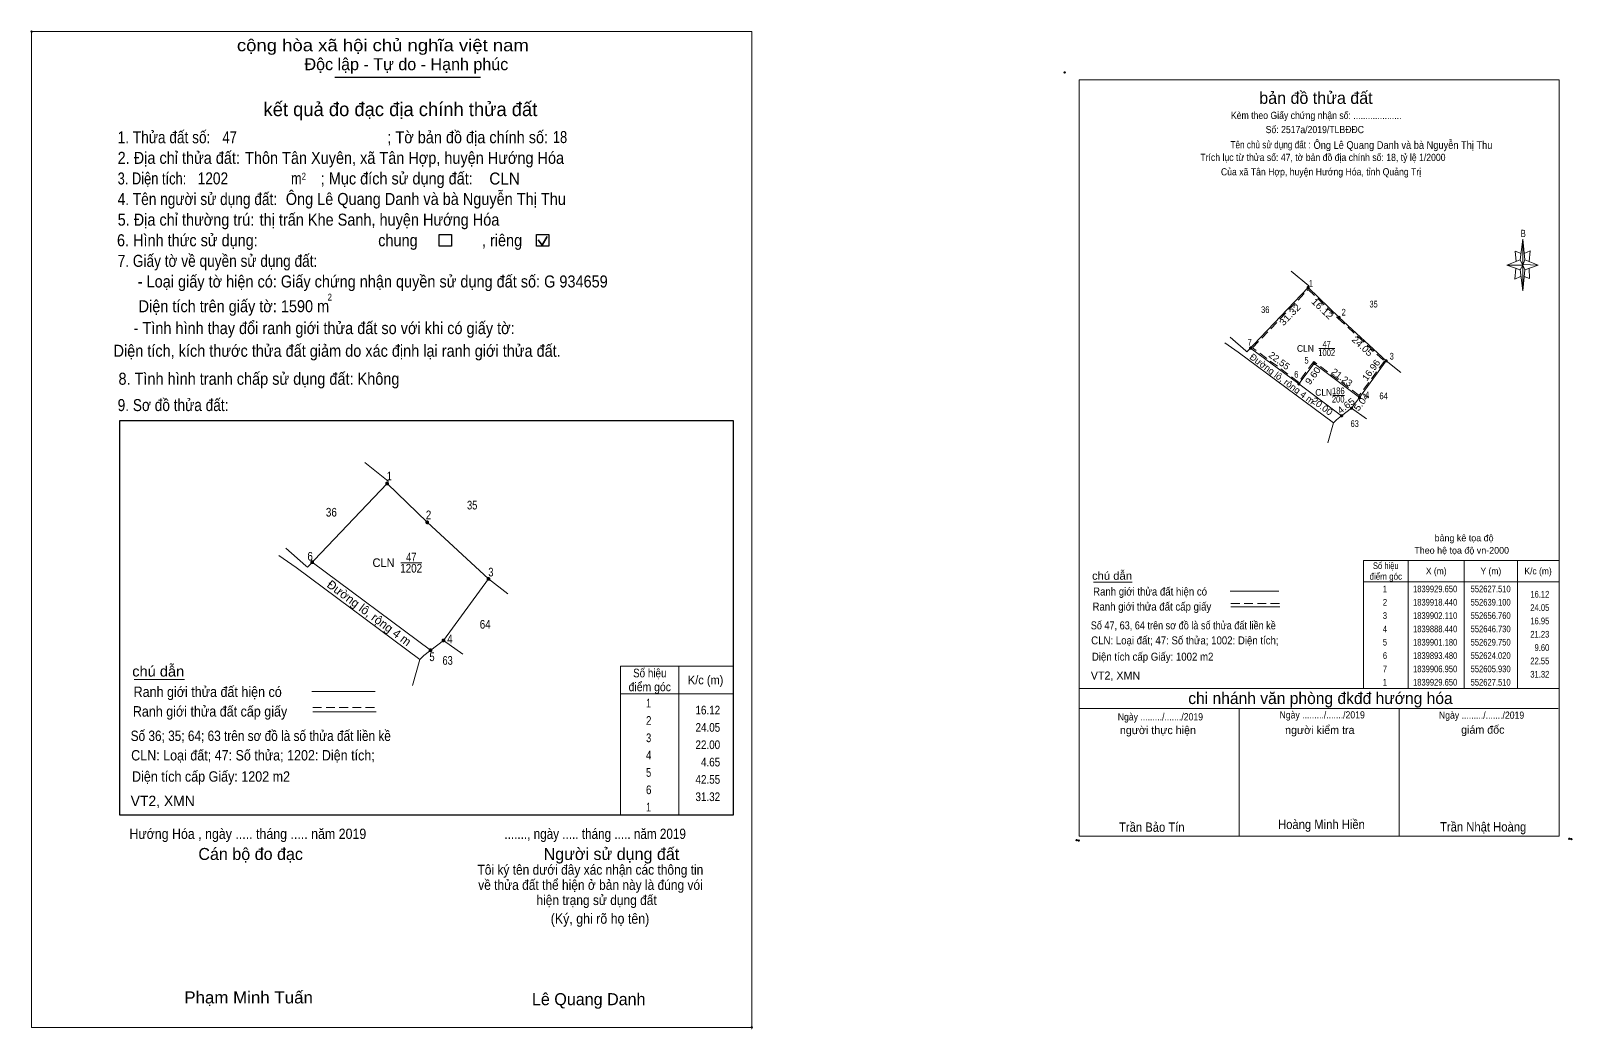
# Model space of a CAD drawing. Header units: metres. Extents: x 552149 to 553435, y 1839651 to 1840026.
# Drawn here: x 552149 to 552726, y 1839651 to 1840026 of the extents above; entities that cross this region are included whole.
import ezdxf
from ezdxf.enums import TextEntityAlignment as Align

# ---------------------------------------------------------------- set-up
doc = ezdxf.new("R2010")
doc.units = ezdxf.units.M
doc.header["$LTSCALE"] = 1.1
doc.header["$PDMODE"] = 32
doc.header["$PDSIZE"] = 0.55
doc.linetypes.add('MEDIUM_DASHED', pattern=[4.5, 3, -1.5])
for name, color, linetype, lineweight in [('1', 7, 'MEDIUM_DASHED', 13), ('10', 7, 'Continuous', 13), ('13', 7, 'Continuous', 13), ('17', 7, 'Continuous', 13), ('2', 7, 'Continuous', 13), ('22', 7, 'Continuous', 13), ('23', 7, 'Continuous', 13), ('5', 7, 'Continuous', 13), ('6', 7, 'Continuous', 13), ('63', 7, 'MEDIUM_DASHED', 13)]:
    doc.layers.add(name, color=color, linetype=linetype, lineweight=lineweight)
for name, color, linetype in [('34', 7, 'Continuous'), ('4', 7, 'Continuous'), ('7', 7, 'Continuous')]:
    doc.layers.add(name, color=color, linetype=linetype)

msp = doc.modelspace()

# ---------------------------------------------------------------- hatches: boundary and pattern name
at = {"layer": '63'}
for points in [[(552627.91, 1839929.65, 1), (552627.11, 1839929.65, 1)], [(552639.5, 1839918.44, 1), (552638.7, 1839918.44, 1)], [(552606.33, 1839906.95, 1), (552605.53, 1839906.95, 1)], [(552630.15, 1839901.18, 1), (552629.35, 1839901.18, 1)], [(552657.16, 1839902.11, 1), (552656.36, 1839902.11, 1)], [(552624.42, 1839893.48, 1), (552623.62, 1839893.48, 1)], [(552647.13, 1839888.44, 1), (552646.33, 1839888.44, 1)], [(552640.46, 1839881.54, 1), (552639.66, 1839881.54, 1)], [(552644.15, 1839884.37, 1), (552643.35, 1839884.37, 1)], [(552282.712, 1839856.154, 1), (552281.672, 1839856.154, 1)], [(552297.779, 1839841.581, 1), (552296.739, 1839841.581, 1)], [(552254.658, 1839826.644, 1), (552253.618, 1839826.644, 1)], [(552320.737, 1839820.352, 1), (552319.697, 1839820.352, 1)], [(552299.027, 1839793.611, 1), (552297.987, 1839793.611, 1)], [(552303.824, 1839797.29, 1), (552302.784, 1839797.29, 1)]]:
    msp.add_hatch(color=256, dxfattribs=at).paths.add_polyline_path(points)

# ---------------------------------------------------------------- linework, layer by layer
at = {"layer": '1'}
msp.add_lwpolyline([(552627.52, 1839928.94), (552638.76, 1839918.08), (552656.09, 1839902.05), (552646.63, 1839889.14), (552629.65, 1839901.88), (552623.92, 1839894.18), (552606.68, 1839907.01)], close=True, dxfattribs=at)
at = {"layer": '10'}
for p, q in [((552627.51, 1839929.65), (552627.8, 1839930.3)), ((552604.1, 1839905.86), (552604.56, 1839905.51)), ((552605.93, 1839906.95), (552624.02, 1839893.48)), ((552646.73, 1839888.44), (552656.76, 1839902.11)), ((552656.76, 1839902.11), (552662.32, 1839897.83)), ((552640.06, 1839881.54), (552643.75, 1839884.37)), ((552643.75, 1839884.37), (552649.34, 1839880.45)), ((552634.86, 1839871.35), (552636.98, 1839878.85)), ((552282.19, 1839856.15), (552282.57, 1839857)), ((552251.76, 1839825.23), (552252.36, 1839824.77)), ((552254.14, 1839826.64), (552298.51, 1839793.61)), ((552303.3, 1839797.29), (552320.22, 1839820.35)), ((552320.22, 1839820.35), (552327.44, 1839814.79)), ((552296, 1839791.69), (552303.3, 1839797.29)), ((552303.3, 1839797.29), (552310.57, 1839792.19)), ((552291.75, 1839780.36), (552294.5, 1839790.11))]:
    msp.add_line(p, q, dxfattribs=at)
for points in [[(552656.76, 1839902.11), (552639.1, 1839918.44), (552627.51, 1839929.65), (552604.56, 1839905.51)], [(552320.22, 1839820.35), (552297.26, 1839841.58), (552282.19, 1839856.15), (552252.36, 1839824.77)]]:
    msp.add_lwpolyline(points, dxfattribs=at)
at = {"layer": '13'}
for p, q in [((552631.49, 1839906.79), (552637.56, 1839906.79)), ((552287.36, 1839826.44), (552295.26, 1839826.44))]:
    msp.add_line(p, q, dxfattribs=at)
at = {"layer": '17'}
for p, q in [((552547.08, 1839819.2), (552561.56, 1839819.2)), ((552187.42, 1839782.67), (552206.24, 1839782.67))]:
    msp.add_line(p, q, dxfattribs=at)
at = {"layer": '2', "lineweight": 25}
for p, q in [((552262.62, 1840008.52), (552317.23, 1840008.52)), ((552182.01, 1839879.73), (552411.88, 1839879.73)), ((552411.88, 1839879.73), (552411.88, 1839731.77))]:
    msp.add_line(p, q, dxfattribs=at)
at = {"layer": '2', "lineweight": 35}
for p, q in [((552338.78, 1839947.48), (552340.32, 1839945.48)), ((552340.32, 1839945.48), (552342.19, 1839948.83))]:
    msp.add_line(p, q, dxfattribs=at)
at = {"layer": '2'}
for p, q in [((552627.8, 1839930.3), (552621.11, 1839935.73)), ((552627.8, 1839930.3), (552621.11, 1839935.73)), ((552598.26, 1839911), (552604.1, 1839905.86)), ((552649.34, 1839880.45), (552643.75, 1839884.37)), ((552282.57, 1839857), (552273.87, 1839864.06)), ((552282.57, 1839857), (552273.87, 1839864.06)), ((552244.17, 1839831.91), (552251.76, 1839825.23)), ((552310.57, 1839792.19), (552303.3, 1839797.29))]:
    msp.add_line(p, q, dxfattribs=at)
msp.add_lwpolyline([(552148.9, 1840025.64), (552418.91, 1840025.64), (552418.91, 1839652.18), (552148.9, 1839652.18)], close=True, dxfattribs=at)
at = {"layer": '2', "lineweight": 25}
for points in [[(552301.69, 1839949.47), (552306.33, 1839949.47), (552306.33, 1839945.15), (552301.69, 1839945.15)], [(552338.18, 1839949.47), (552342.82, 1839949.47), (552342.82, 1839945.15), (552338.18, 1839945.15)]]:
    msp.add_lwpolyline(points, close=True, dxfattribs=at)
msp.add_lwpolyline([(552411.88, 1839731.77), (552182.01, 1839731.77), (552182.01, 1839879.73)], dxfattribs=at)
at = {"layer": '2'}
msp.add_lwpolyline([(552291.75, 1839780.36), (552294.5, 1839790.11), (552296, 1839791.69), (552303.3, 1839797.29), (552310.57, 1839792.19)], dxfattribs=at)
for p in [(552148.9, 1840025.64), (552418.91, 1839652.18)]:
    msp.add_point(p, dxfattribs=at)
at = {"layer": '22'}
for p, q in [((552624.02, 1839893.48), (552640.06, 1839881.54)), ((552643.75, 1839884.37), (552646.73, 1839888.44)), ((552638.13, 1839880.06), (552640.06, 1839881.54))]:
    msp.add_line(p, q, dxfattribs=at)
msp.add_lwpolyline([(552624.02, 1839893.48), (552629.75, 1839901.18), (552646.73, 1839888.44)], dxfattribs=at)
at = {"layer": '23'}
for p, q in [((552598.26, 1839911), (552604.1, 1839905.86)), ((552596.27, 1839908.84), (552601.29, 1839905.41)), ((552601.29, 1839905.41), (552636.98, 1839878.85)), ((552636.98, 1839878.85), (552638.13, 1839880.06)), ((552241.58, 1839829.1), (552248.11, 1839824.64)), ((552244.17, 1839831.91), (552251.76, 1839825.23)), ((552248.11, 1839824.64), (552294.5, 1839790.11)), ((552294.5, 1839790.11), (552296, 1839791.69))]:
    msp.add_line(p, q, dxfattribs=at)
at = {"layer": '5'}
for p, q in [((552706.94, 1839940.03), (552707.94, 1839947.83)), ((552708.74, 1839940.03), (552713.74, 1839938.03)), ((552706.94, 1839936.23), (552701.94, 1839938.03)), ((552708.74, 1839936.23), (552707.94, 1839928.43)), ((552710.54, 1839933.03), (552708.54, 1839933.83)), ((552710.34, 1839936.83), (552710.54, 1839933.03)), ((552541.62, 1839779.31), (552721.62, 1839779.31)), ((552541.62, 1839771.71), (552721.22, 1839771.71)), ((552541.62, 1839771.71), (552721.22, 1839771.71)), ((552541.62, 1839771.71), (552721.22, 1839771.71)), ((552601.62, 1839723.91), (552601.62, 1839771.71)), ((552661.62, 1839723.91), (552661.62, 1839771.71))]:
    msp.add_line(p, q, dxfattribs=at)
for points in [[(552541.62, 1840007.51), (552721.62, 1840007.51), (552721.62, 1839723.91), (552541.62, 1839723.91)], [(552707.94, 1839947.83), (552708.74, 1839940.03), (552707.94, 1839938.03)], [(552707.94, 1839938.03), (552701.94, 1839938.03), (552706.94, 1839940.03), (552708.74, 1839936.23), (552713.74, 1839938.03), (552707.94, 1839938.23)], [(552707.94, 1839938.03), (552707.94, 1839928.43), (552706.94, 1839936.23)]]:
    msp.add_lwpolyline(points, close=True, dxfattribs=at)
for points in [[(552707.94, 1839938.03), (552706.94, 1839940.03), (552701.94, 1839938.03)], [(552707.34, 1839942.43), (552705.14, 1839943.23), (552705.54, 1839939.43)], [(552708.54, 1839942.43), (552710.74, 1839943.43), (552710.34, 1839939.43)], [(552705.34, 1839936.83), (552704.94, 1839932.83), (552707.14, 1839933.83)], [(552707.94, 1839938.03), (552708.74, 1839936.23), (552713.74, 1839938.03)], [(552721.62, 1839723.91), (552541.62, 1839723.91), (552541.62, 1839771.71)]]:
    msp.add_lwpolyline(points, dxfattribs=at)
for p in [(552536.22, 1840010.31), (552540.7, 1839722.39), (552541.5, 1839722.23), (552725.42, 1839722.91), (552726.22, 1839722.79)]:
    msp.add_point(p, dxfattribs=at)
at = {"layer": '6'}
for p, q in [((552598.28, 1839815.72), (552616.56, 1839815.72)), ((552598.56, 1839809.86), (552616.84, 1839809.86)), ((552253.98, 1839778.15), (552277.74, 1839778.15)), ((552254.34, 1839770.53), (552278.11, 1839770.53))]:
    msp.add_line(p, q, dxfattribs=at)
at = {"layer": '6', "linetype": 'MEDIUM_DASHED'}
for p, q in [((552598.56, 1839811.1), (552616.96, 1839811.1)), ((552254.34, 1839772.14), (552278.26, 1839772.14))]:
    msp.add_line(p, q, dxfattribs=at)
at = {"layer": '63', "linetype": 'Continuous'}
for p, q in [((552636.76, 1839889.17), (552641.19, 1839889.17)), ((552665.02, 1839827.31), (552665.02, 1839779.31)), ((552686.02, 1839827.31), (552686.02, 1839779.31)), ((552706.02, 1839827.31), (552706.02, 1839779.31)), ((552648.22, 1839819.31), (552721.62, 1839819.31)), ((552391.6, 1839787.67), (552391.6, 1839731.77)), ((552391.6, 1839787.67), (552411.88, 1839787.67)), ((552391.6, 1839787.67), (552391.6, 1839731.77)), ((552411.88, 1839787.67), (552411.88, 1839731.77)), ((552369.76, 1839777.27), (552391.6, 1839777.27)), ((552391.6, 1839777.27), (552411.88, 1839777.27)), ((552391.6, 1839731.77), (552369.76, 1839731.77)), ((552411.88, 1839731.77), (552391.6, 1839731.77))]:
    msp.add_line(p, q, dxfattribs=at)
msp.add_lwpolyline([(552648.22, 1839827.31), (552721.62, 1839827.31), (552721.62, 1839779.31), (552648.22, 1839779.31)], close=True, dxfattribs=at)
msp.add_lwpolyline([(552369.76, 1839731.77), (552369.76, 1839787.67), (552391.6, 1839787.67)], dxfattribs=at)
at = {"layer": '63'}
for centre, radius in [((552627.51, 1839929.65), 0.4), ((552639.1, 1839918.44), 0.4), ((552605.93, 1839906.95), 0.4), ((552605.93, 1839906.95), 0.4), ((552629.75, 1839901.18), 0.4), ((552656.76, 1839902.11), 0.4), ((552624.02, 1839893.48), 0.4), ((552646.73, 1839888.44), 0.4), ((552640.06, 1839881.54), 0.4), ((552643.75, 1839884.37), 0.4), ((552282.192, 1839856.154), 0.52), ((552297.259, 1839841.581), 0.52), ((552254.138, 1839826.644), 0.52), ((552254.138, 1839826.644), 0.52), ((552320.217, 1839820.352), 0.52), ((552298.507, 1839793.611), 0.52), ((552303.304, 1839797.29), 0.52)]:
    msp.add_circle(centre, radius, dxfattribs=at)

# ---------------------------------------------------------------- texts
at = {"layer": '1'}
for s, width, p in [('186', 0.85, (552638.81, 1839889.64)), ('CLN', 0.95, (552633.345, 1839889.05)), ('200', 0.85, (552638.765, 1839886.51))]:
    msp.add_text(s, height=2.5, dxfattribs=dict(at, width=width)).set_placement(p, align=Align.CENTER)
at = {"layer": '13'}
for s, height, width, p in [('36', 2.5, 0.85, (552611.44, 1839920.1)), ('35', 2.5, 0.8, (552652.05, 1839922.16)), ('47', 2.5, 0.8, (552634.47, 1839907.14)), ('64', 2.5, 0.85, (552655.805, 1839887.76)), ('63', 2.5, 0.8, (552644.97, 1839877.35)), ('36', 3.25, 0.85, (552261.3, 1839843.74)), ('35', 3.25, 0.8, (552314.09, 1839846.42)), ('47', 3.25, 0.8, (552291.24, 1839826.89)), ('64', 3.25, 0.85, (552318.98, 1839801.7)), ('63', 3.25, 0.8, (552304.885, 1839788.16))]:
    msp.add_text(s, height=height, dxfattribs=dict(at, width=width)).set_placement(p, align=Align.CENTER)
at = {"layer": '2'}
for s, height, width, p in [('cộng hòa xã hội chủ nghĩa việt nam', 4.507, 1.15, (552225.89, 1840018.26)), ('1. Thửa đất số:', 4.507, 0.85, (552181.18, 1839983.75)), ('47', 4.51, 0.8, (552220.49, 1839983.75)), ('; Tờ bản đồ địa chính số:', 4.507, 0.9, (552282.3, 1839983.75)), ('18', 4.51, 0.8, (552344.34, 1839983.81)), ('2. Địa chỉ thửa đất:', 4.507, 0.9, (552181.18, 1839976.02)), ('Thôn Tân Xuyên, xã Tân Hợp, huyện Hướng Hóa', 4.507, 0.9, (552228.95, 1839976.02)), ('3. Diện tích:', 4.507, 0.8, (552181.18, 1839968.29)), ('1202', 4.51, 0.85, (552211.18, 1839968.33)), ('; Mục đích sử dụng đất:', 4.507, 0.9, (552257.32, 1839968.29)), ('CLN', 4.51, 0.95, (552320.52, 1839968.26)), ('m', 4.507, 0.8, (552246.15, 1839968.29)), ('2', 2.575, 0.8, (552250.2, 1839970.1)), ('4. Tên người sử dụng đất:', 4.507, 0.85, (552181.18, 1839960.57)), ('Ông Lê Quang Danh và bà Nguyễn Thị Thu', 4.51, 0.9, (552244.21, 1839960.6)), ('5. Địa chỉ thường trú:', 4.507, 0.9, (552181.18, 1839952.84)), ('thị trấn Khe Sanh, huyện Hướng Hóa', 4.51, 0.9, (552234.39, 1839952.84)), ('6. Hình thức sử dụng:', 4.507, 0.9, (552180.92, 1839945.11)), ('chung                , riêng', 4.507, 0.9, (552278.86, 1839945.11)), ('7. Giấy tờ về quyền sử dụng đất:', 4.507, 0.85, (552181.18, 1839937.39)), ('     - Loại giấy tờ hiện có: Giấy chứng nhận quyền sử dụng đất số: G 934659', 4.51, 0.9, (552181.18, 1839929.66)), ('2', 2.575, 0.8, (552259.93, 1839924.77)), ('     Diện tích trên giấy tờ: 1590 m', 4.51, 0.9, (552181.49, 1839920.38)), ('     - Tình hình thay đổi ranh giới thửa đất so với khi có giấy tờ: ', 4.51, 0.9, (552179.63, 1839912.17)), ('Diện tích, kích thước thửa đất giảm do xác định lại ranh giới thửa đất.', 4.51, 0.9, (552179.63, 1839903.66)), ('8. Tình hình tranh chấp sử dụng đất: Không', 4.51, 0.9, (552181.49, 1839893.16)), ('9. Sơ đồ thửa đất:', 4.507, 0.85, (552181.18, 1839883.3)), ('Hướng Hóa , ngày ..... tháng ..... năm 2019', 3.86, 0.9, (552185.59, 1839722.84)), ('......., ngày ..... tháng ..... năm 2019', 3.86, 0.85, (552326.18, 1839722.84)), ('(Ký, ghi rõ họ tên)', 3.863, 0.9, (552343.54, 1839691.03)), ('Phạm Minh Tuấn', 4.51, 1.05, (552206.16, 1839661.15))]:
    msp.add_text(s, height=height, dxfattribs=dict(at, width=width)).set_placement(p)
for s, height, p in [('Độc lập - Tự do - Hạnh phúc', 4.507, (552251.23, 1840011.15)), ('Cán bộ đo đạc', 4.507, (552211.44, 1839714.95)), ('Người sử dụng đất', 4.507, (552340.86, 1839714.95)), ('Lê Quang Danh', 4.51, (552336.5, 1839660.49))]:
    msp.add_text(s, height=height, dxfattribs=at).set_placement(p)
for s, height, p in [('kết quả đo đạc địa chính thửa đất', 5.151, (552287.185, 1839993.92)), ('.', 1.288, (552418.887, 1839651.49))]:
    msp.add_text(s, height=height, dxfattribs=at).set_placement(p, align=Align.CENTER)
at = {"layer": '2', "width": 0.95}
for height, p in [(2.5, (552629.66, 1839905.54)), (3.25, (552284.99, 1839824.81))]:
    msp.add_text('CLN', height=height, dxfattribs=at).set_placement(p, align=Align.RIGHT)
at = {"layer": '2', "width": 0.9}
for s, p in [('Tôi ký tên dưới đây xác nhận các thông tin', (552358.415, 1839709.44)), ('về thửa đất thể hiện ở bản này là đúng vói', (552358.455, 1839703.75)), ('hiện trạng sử dụng đất', (552360.735, 1839698.05))]:
    msp.add_text(s, height=3.724, dxfattribs=at).set_placement(p, align=Align.CENTER)
at = {"layer": '34', "width": 0.9}
msp.add_text('Ông Lê Quang Danh và bà Nguyễn Thị Thu', height=2.88, dxfattribs=at).set_placement((552629.53, 1839981.64))
at = {"layer": '4', "width": 0.85}
for s, height, p in [('1002', 2.5, (552634.46, 1839903.94)), ('1202', 3.25, (552291.225, 1839822.73))]:
    msp.add_text(s, height=height, dxfattribs=at).set_placement(p, align=Align.CENTER)
at = {"layer": '5'}
for s, height, p in [('bản đồ thửa đất', 4.5, (552630.43, 1839998.51)), ('chi nhánh văn phòng đkđđ hướng hóa', 4.374, (552632.13, 1839773.43)), ('người thực hiện', 3, (552571.185, 1839762.15)), ('người kiểm tra', 3, (552631.89, 1839762.19)), ('giám đốc', 3, (552692.99, 1839762.31))]:
    msp.add_text(s, height=height, dxfattribs=at).set_placement(p, align=Align.CENTER)
for s, height, width, p in [('Kèm theo Giấy chứng nhận số: ....................', 2.7, 0.9, (552630.535, 1839992.85)), ('Số: 2517a/2019/TLBĐĐC', 2.7, 0.9, (552630.01, 1839987.54)), ('Tên chủ sử dụng đất :', 2.7, 0.85, (552613.4, 1839981.84)), ('Trích lục từ thửa số: 47, tờ bản đồ địa chính số: 18, tỷ lệ 1/2000', 2.7, 0.9, (552633.055, 1839977.1)), ('Của xã Tân Hợp, huyện Hướng Hóa, tỉnh Quảng Trị', 2.7, 0.9, (552632.345, 1839971.69)), ('B', 2.755, 0.8, (552708.14, 1839948.55)), ('Ngày ........./......./2019', 2.7, 0.9, (552632.77, 1839768.03)), ('Ngày ........./......./2019', 2.7, 0.9, (552692.53, 1839767.91)), ('Ngày ........./......./2019', 2.7, 0.9, (552572.11, 1839767.29)), ('Hoàng Minh Hiền', 3.5, 0.9, (552632.51, 1839726.55)), ('Trần Bảo Tín', 3.5, 0.9, (552568.9, 1839725.51)), ('Trần Nhật Hoàng', 3.5, 0.9, (552693.12, 1839725.63))]:
    msp.add_text(s, height=height, dxfattribs=dict(at, width=width)).set_placement(p, align=Align.CENTER)
at = {"layer": '6'}
for s, height, width, p in [('chú dẫn', 3, 1.05, (552546.48, 1839820.04)), ('Ranh giới thửa đất hiện có ', 3, 0.9, (552546.88, 1839814.12)), ('Ranh giới thửa đất cấp giấy', 3, 0.9, (552546.66, 1839808.48)), ('Số 47, 63, 64 trên sơ đồ là số thửa đất liền kề', 3, 0.85, (552546.03, 1839801.43)), ('CLN: Loại đất; 47: Số thửa; 1002: Diện tích;', 3, 0.9, (552546.17, 1839795.81)), ('chú dẫn', 3.9, 1.05, (552186.64, 1839783.76)), ('Diện tích cấp Giấy: 1002 m2  ', 3, 0.9, (552546.43, 1839789.69)), ('Ranh giới thửa đất hiện có ', 3.9, 0.9, (552187.16, 1839776.07)), ('Ranh giới thửa đất cấp giấy', 3.9, 0.9, (552186.87, 1839768.74)), ('Số 36; 35; 64; 63 trên sơ đồ là số thửa đất liền kề', 3.9, 0.85, (552186.06, 1839759.57)), ('CLN: Loại đất; 47: Số thửa; 1202: Diện tích;', 3.9, 0.9, (552186.24, 1839752.27)), ('Diện tích cấp Giấy: 1202 m2  ', 3.9, 0.9, (552186.58, 1839744.31))]:
    msp.add_text(s, height=height, dxfattribs=dict(at, width=width)).set_placement(p)
for height, p in [(3, (552546.03, 1839782.63)), (3.9, (552186.06, 1839735.13))]:
    msp.add_text('VT2, XMN', height=height, dxfattribs=at).set_placement(p)
at = {"layer": '63'}
for s, height, width, p in [(' 1', 2.5, 0.75, (552629.34, 1839930)), (' 2', 2.5, 0.85, (552641.62, 1839919.14)), (' 7', 2.5, 0.8, (552606.37, 1839907.82)), (' 5', 2.5, 0.8, (552627.67, 1839901.09)), (' 3', 2.5, 0.8, (552659.63, 1839902.63)), (' 6', 2.5, 0.85, (552623.85, 1839895.83)), (' 4', 2.5, 0.85, (552650.38, 1839888.09)), (' 1', 3.25, 0.75, (552283.93, 1839857.32)), (' 2', 3.25, 0.85, (552298.76, 1839842.74)), (' 6', 3.25, 0.85, (552254.37, 1839827.23)), (' 3', 3.25, 0.8, (552322.07, 1839821.29)), ('16.12', 2.5, 0.85, (552717.92, 1839813.36)), ('24.05', 2.5, 0.85, (552717.92, 1839808.36)), ('16.95', 2.5, 0.85, (552717.92, 1839803.36)), (' 4', 3.25, 0.85, (552306.78, 1839796.24)), ('21.23', 2.5, 0.85, (552717.92, 1839798.36)), ('9.60', 2.5, 0.85, (552717.92, 1839793.36)), (' 5', 3.25, 0.8, (552300.01, 1839789.54)), ('22.55', 2.5, 0.85, (552717.92, 1839788.36)), ('31.32', 2.5, 0.85, (552717.92, 1839783.36)), ('16.12', 3.25, 0.85, (552407.06, 1839769.54)), ('24.05', 3.25, 0.85, (552407.07, 1839763.04)), ('22.00', 3.25, 0.85, (552407.06, 1839756.54)), ('4.65', 3.25, 0.85, (552407.07, 1839750.04)), ('42.55', 3.25, 0.85, (552407.07, 1839743.54)), ('31.32', 3.25, 0.85, (552407.06, 1839737.04))]:
    msp.add_text(s, height=height, dxfattribs=dict(at, width=width)).set_placement(p, align=Align.RIGHT)
for s, rotation, width, p in [('31.32', 46.449, 1.15, (552621.567, 1839918.539)), ('16.12', 315.955, 1.15, (552631.941, 1839920.793)), ('24.05', 317.241, 1.1, (552646.991, 1839906.721)), ('22.55', 323.332, 1.05, (552615.944, 1839901.192)), ('9.60', 53.345, 1.1, (552630.285, 1839895.814)), ('21.23', 323.119, 1.05, (552639.435, 1839894.945)), ('16.96', 53.745, 1.05, (552652.108, 1839897.926)), ('20.00', 323.336, 1.05, (552632.009, 1839884.087)), ('4.65', 37.486, 1.1, (552642.459, 1839884.3)), ('5.04', 53.789, 1.1, (552648.511, 1839885.947))]:
    msp.add_text(s, height=2.5, rotation=rotation, dxfattribs=dict(at, width=width)).set_placement(p, align=Align.CENTER)
for height, p in [(2.5, (552617.009, 1839894.402)), (3.25, (552274.52, 1839806.267))]:
    msp.add_text('Đường lô, rộng 4 m', height=height, rotation=323.332, dxfattribs=at).set_placement(p, align=Align.CENTER)
for s, height, width, p in [('điểm góc', 2.5, 0.9, (552656.62, 1839820.06)), ('Số hiệu', 2.5, 0.85, (552656.62, 1839824.06)), ('X (m)', 2.5, 0.95, (552675.52, 1839822.06)), ('Y (m)', 2.5, 0.95, (552696.015, 1839822.06)), ('K/c (m)', 2.5, 0.95, (552713.72, 1839822.06)), (' 1', 2.5, 0.75, (552655.915, 1839815.36)), ('1839929.650', 2.5, 0.85, (552675.12, 1839815.36)), ('552627.510', 2.5, 0.85, (552695.925, 1839815.36)), (' 2', 2.5, 0.85, (552655.92, 1839810.36)), ('1839918.440', 2.5, 0.85, (552675.12, 1839810.36)), ('552639.100', 2.5, 0.85, (552695.925, 1839810.36)), (' 3', 2.5, 0.8, (552655.92, 1839805.36)), ('1839902.110', 2.5, 0.85, (552675.12, 1839805.36)), ('552656.760', 2.5, 0.85, (552695.925, 1839805.36)), (' 4', 2.5, 0.85, (552655.915, 1839800.36)), ('1839888.440', 2.5, 0.85, (552675.12, 1839800.36)), ('552646.730', 2.5, 0.85, (552695.925, 1839800.36)), (' 5', 2.5, 0.8, (552655.92, 1839795.36)), ('1839901.180', 2.5, 0.85, (552675.12, 1839795.36)), ('552629.750', 2.5, 0.85, (552695.925, 1839795.36)), (' 6', 2.5, 0.85, (552655.92, 1839790.36)), (' 7', 2.5, 0.8, (552655.92, 1839785.36)), ('1839893.480', 2.5, 0.85, (552675.12, 1839790.36)), ('1839906.950', 2.5, 0.85, (552675.12, 1839785.36)), ('552624.020', 2.5, 0.85, (552695.925, 1839790.36)), ('552605.930', 2.5, 0.85, (552695.925, 1839785.36)), ('Số hiệu', 3.25, 0.85, (552380.68, 1839783.44)), ('K/c (m)', 3.25, 0.95, (552401.605, 1839780.84)), (' 1', 2.5, 0.75, (552655.915, 1839780.36)), ('1839929.650', 2.5, 0.85, (552675.12, 1839780.36)), ('552627.510', 2.5, 0.85, (552695.925, 1839780.36)), ('điểm góc', 3.25, 0.9, (552380.675, 1839778.24)), (' 1', 3.25, 0.75, (552379.765, 1839772.14)), (' 2', 3.25, 0.85, (552379.77, 1839765.64)), (' 3', 3.25, 0.8, (552379.77, 1839759.14)), (' 4', 3.25, 0.85, (552379.765, 1839752.64)), (' 5', 3.25, 0.8, (552379.765, 1839746.14)), (' 6', 3.25, 0.85, (552379.77, 1839739.64)), (' 1', 3.25, 0.75, (552379.765, 1839733.14))]:
    msp.add_text(s, height=height, dxfattribs=dict(at, width=width)).set_placement(p, align=Align.CENTER)
at = {"layer": '7'}
for s, p in [('bảng kê tọa độ', (552685.97, 1839834.46)), ('Theo hệ tọa độ vn-2000', (552685.065, 1839829.82))]:
    msp.add_text(s, height=2.5, dxfattribs=at).set_placement(p, align=Align.CENTER)

doc.saveas('drawing.dxf')
